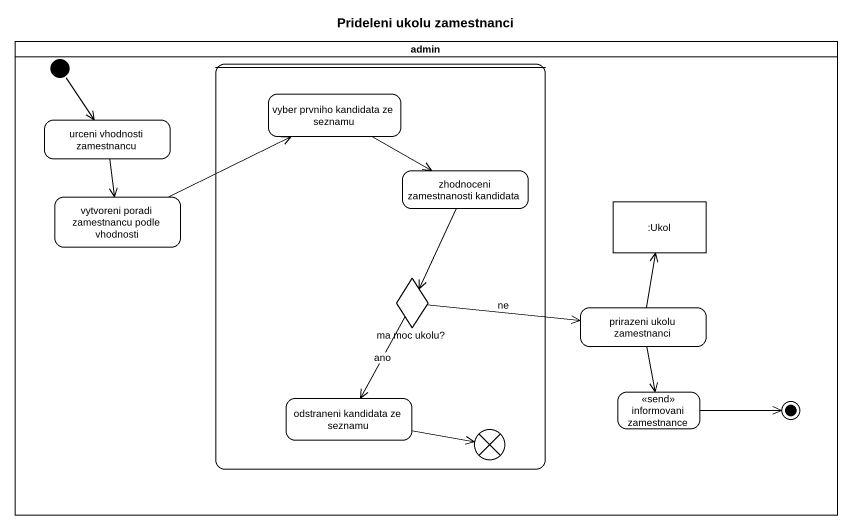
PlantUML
@startuml
title Prideleni ukolu zamestnanci
hide empty description
state admin <<partition>> {
  state " " as state1 {
    state "vyber prvniho kandidata ze seznamu" as vyber_prvniho_kandidata_ze
    state "zhodnoceni zamestnanosti kandidata" as zhodnoceni_zamestnanosti
    state "ma moc ukolu?" as ma_moc_ukolu <<choice>>
    state "odstraneni kandidata ze seznamu" as odstraneni_kandidata_ze
    state flowfinal1 <<end>>
  }
  state "urceni vhodnosti zamestnancu" as urceni_vhodnosti_zamestnancu
  state "vytvoreni poradi zamestnancu podle vhodnosti" as vytvoreni_poradi
  state ":Ukol" as Ukol <<object>>
  state "prirazeni ukolu zamestnanci" as prirazeni_ukolu_zamestnanci
  state "informovani zamestnance" as informovani_zamestnance <<send>>
  [*] --> urceni_vhodnosti_zamestnancu
  informovani_zamestnance -right-> [*]
}
urceni_vhodnosti_zamestnancu --> vytvoreni_poradi
vyber_prvniho_kandidata_ze -right-> zhodnoceni_zamestnanosti
zhodnoceni_zamestnanosti --> ma_moc_ukolu
vytvoreni_poradi -right-> vyber_prvniho_kandidata_ze
ma_moc_ukolu -right-> prirazeni_ukolu_zamestnanci : ne
ma_moc_ukolu --> odstraneni_kandidata_ze : ano
prirazeni_ukolu_zamestnanci -up-> Ukol
prirazeni_ukolu_zamestnanci --> informovani_zamestnance
odstraneni_kandidata_ze -right-> flowfinal1
@enduml
